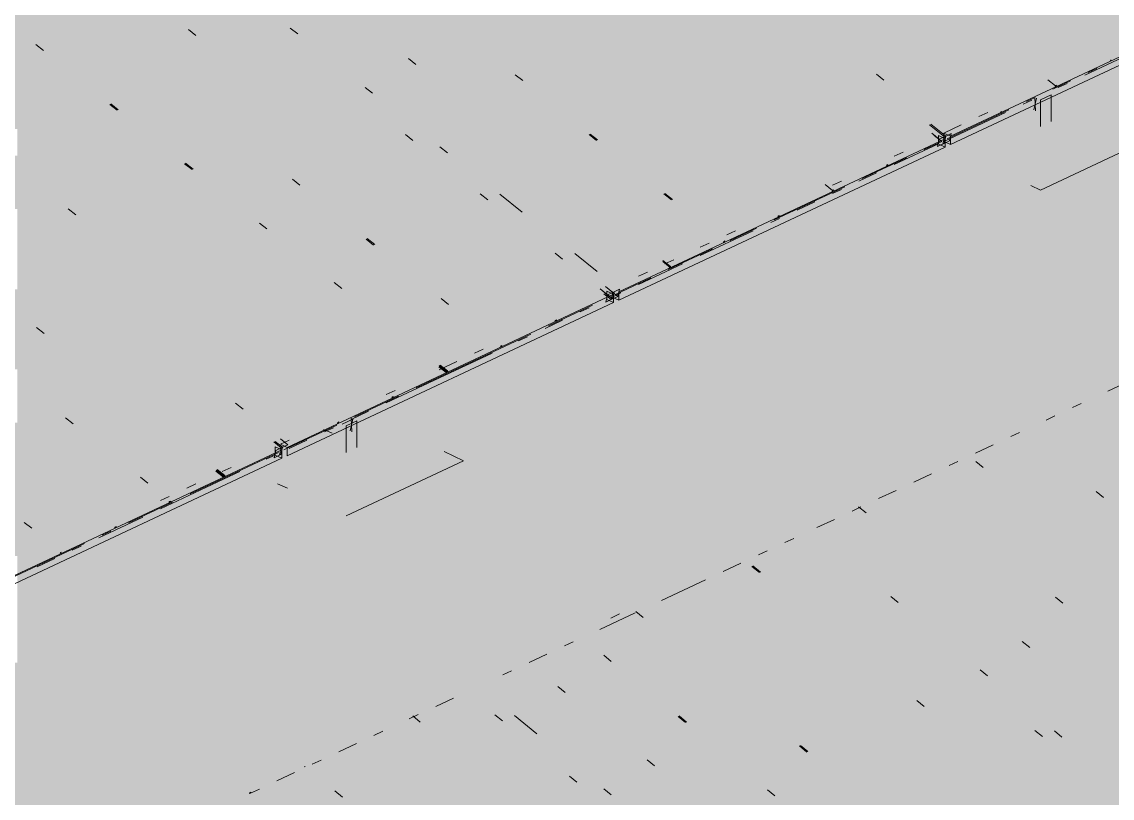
# Paper-space layout '03 3D Building and Roof' of a CAD drawing. Header units: millimetres. Extents: x 5 to 415, y 5 to 292.
# Drawn here: x 217.35 to 224.16, y 235.65 to 240.5 of the extents above; entities that cross this region are included whole.
import ezdxf

# ---------------------------------------------------------------- set-up
doc = ezdxf.new("R2010")
doc.units = ezdxf.units.MM
doc.layers.add('EXISTING', color=7, linetype='Continuous')
doc.layers.add('IMAGES', color=7, linetype='Continuous')

# ---------------------------------------------------------------- blocks, each defined once
blk = doc.blocks.new('SHEET_03')
at = {"layer": 'EXISTING', "color": 250, "lineweight": 9}
for p, q in [((223.1481, 239.7886), (225.1845, 240.7447)), ((223.1481, 239.7366), (225.1845, 240.6926)), ((218.3928, 240.4548), (218.4395, 240.4177)), ((219.0744, 240.4274), (219.0277, 240.4644)), ((217.487, 240.3246), (217.4403, 240.3617)), ((219.8124, 240.2361), (219.7657, 240.2732)), ((223.987, 240.1696), (224.2622, 240.2988)), ((224.148, 240.2588), (224.1496, 240.266)), ((224.0079, 240.1858), (224.0629, 240.2117)), ((220.4789, 240.136), (220.4322, 240.173)), ((222.7328, 240.1386), (222.6861, 240.1756)), ((223.7568, 240.1406), (223.8036, 240.1036)), ((223.7877, 240.0825), (223.8978, 240.1341)), ((223.8219, 240.0921), (223.877, 240.1179)), ((219.5417, 240.0566), (219.4949, 240.0937)), ((223.7107, 240.015), (223.7774, 240.0463)), ((223.7774, 239.8798), (223.7774, 240.0463)), ((223.8036, 240.1036), (223.8019, 240.0963)), ((223.8019, 240.0963), (223.8086, 240.0994)), ((223.8102, 240.1067), (223.8036, 240.1036)), ((223.8086, 240.0994), (223.8102, 240.1067)), ((217.9009, 239.9878), (217.9476, 239.9507)), ((217.9543, 239.9539), (217.9075, 239.9909)), ((223.6018, 239.9887), (223.6568, 240.0145)), ((223.6226, 240.0049), (223.6776, 240.0308)), ((223.6857, 240.0254), (223.669, 239.9527)), ((223.6759, 240.0313), (223.6788, 239.9467)), ((223.7107, 240.015), (223.7107, 239.8485)), ((223.1064, 239.7562), (223.4917, 239.937)), ((223.1273, 239.7724), (223.5125, 239.9533)), ((223.3816, 239.9374), (223.3266, 239.9116)), ((223.4642, 239.9442), (223.4625, 239.9369)), ((223.4625, 239.9369), (223.4692, 239.9401)), ((223.0182, 239.8595), (223.1116, 239.7853)), ((223.12, 239.7893), (223.0265, 239.8634)), ((223.2165, 239.8599), (223.1064, 239.8082)), ((219.747, 239.799), (219.7937, 239.7619)), ((220.8928, 239.7992), (220.9395, 239.7621)), ((220.9462, 239.7652), (220.8994, 239.8023)), ((221.0783, 238.8169), (223.1148, 239.773)), ((223.0316, 239.8068), (223.0783, 239.7697)), ((223.0939, 239.7567), (223.0472, 239.7938)), ((223.0783, 239.7697), (223.0678, 239.7242)), ((223.0731, 239.7925), (223.1148, 239.773)), ((223.0731, 239.7405), (223.0731, 239.7925)), ((223.12, 239.7893), (223.0783, 239.7697)), ((223.1116, 239.7853), (223.1012, 239.7399)), ((223.1064, 239.8082), (223.1064, 239.7562)), ((223.1481, 239.7886), (223.1064, 239.8082)), ((223.1095, 239.7438), (223.12, 239.7893)), ((223.1533, 239.8049), (223.1116, 239.7853)), ((223.1148, 239.773), (223.1148, 239.7209)), ((223.1429, 239.7595), (223.1533, 239.8049)), ((223.1481, 239.7366), (223.1481, 239.7886)), ((223.7107, 239.4522), (224.4441, 239.7965)), ((220.0089, 239.6859), (219.9622, 239.723)), ((221.0783, 238.7649), (223.1148, 239.7209)), ((222.7979, 239.6113), (223.0731, 239.7405)), ((222.9838, 239.7051), (223.0939, 239.7567)), ((223.0678, 239.7242), (223.1095, 239.7438)), ((223.1148, 239.7209), (223.0731, 239.7405)), ((223.1012, 239.7399), (223.1429, 239.7595)), ((223.1064, 239.7562), (223.1481, 239.7366)), ((222.5986, 239.5242), (222.8738, 239.6534)), ((222.8529, 239.6892), (222.7979, 239.6633)), ((218.3681, 239.6171), (218.4148, 239.58)), ((218.4215, 239.5831), (218.3748, 239.6202)), ((222.752, 239.6099), (222.7503, 239.6026)), ((222.7503, 239.6026), (222.757, 239.6057)), ((222.7587, 239.613), (222.752, 239.6099)), ((222.757, 239.6057), (222.7587, 239.613)), ((219.088, 239.483), (219.0412, 239.52)), ((222.4677, 239.5083), (222.4126, 239.4825)), ((222.5777, 239.508), (222.6878, 239.5596)), ((221.36, 239.4284), (221.4067, 239.3914)), ((221.4134, 239.3945), (221.3667, 239.4316)), ((222.0482, 239.2658), (222.4885, 239.4725)), ((222.3659, 239.4876), (222.4126, 239.4505)), ((222.4126, 239.4505), (222.4109, 239.4433)), ((222.4109, 239.4433), (222.4176, 239.4464)), ((222.4126, 239.4304), (222.4677, 239.4563)), ((222.4193, 239.4537), (222.4126, 239.4505)), ((222.4176, 239.4464), (222.4193, 239.4537)), ((223.6496, 239.4809), (223.7107, 239.4522)), ((220.2142, 239.4282), (220.261, 239.3912)), ((220.4762, 239.3152), (220.336, 239.4264)), ((222.1925, 239.3271), (222.3025, 239.3788)), ((217.6426, 239.3355), (217.6893, 239.2984)), ((222.0799, 239.2943), (222.0732, 239.2912)), ((222.0782, 239.2871), (222.0799, 239.2943)), ((218.8353, 239.2463), (218.8821, 239.2093)), ((222.0273, 239.2496), (222.0824, 239.2754)), ((222.0732, 239.2912), (222.0715, 239.2839)), ((222.0715, 239.2839), (222.0782, 239.2871)), ((221.587, 239.0429), (221.9173, 239.1979)), ((221.8072, 239.1982), (221.7522, 239.1724)), ((221.773, 239.1366), (221.9381, 239.2141)), ((219.5018, 239.1462), (219.5485, 239.1091)), ((219.5552, 239.1122), (219.5085, 239.1493)), ((221.6421, 239.1207), (221.587, 239.0949)), ((221.7338, 239.1319), (221.7321, 239.1246)), ((221.7321, 239.1246), (221.7388, 239.1277)), ((221.7405, 239.135), (221.7338, 239.1319)), ((221.7388, 239.1277), (221.7405, 239.135)), ((220.6815, 239.0575), (220.7282, 239.0204)), ((220.9434, 238.9444), (220.8032, 239.0557)), ((221.3877, 238.9557), (221.6629, 239.0849)), ((221.2018, 238.862), (221.477, 238.9912)), ((221.3994, 238.9684), (221.3527, 239.0055)), ((221.4011, 238.9757), (221.3543, 239.0127)), ((221.4219, 239.0174), (221.3669, 238.9915)), ((221.3944, 238.9725), (221.3927, 238.9652)), ((221.3927, 238.9652), (221.3994, 238.9684)), ((221.4011, 238.9757), (221.3944, 238.9725)), ((221.3994, 238.9684), (221.4011, 238.9757)), ((221.0575, 238.8007), (221.2776, 238.9041)), ((221.2568, 238.9399), (221.2018, 238.914)), ((219.3026, 238.8756), (219.3493, 238.8385)), ((220.9618, 238.8351), (221.0086, 238.798)), ((221.0242, 238.7851), (220.9774, 238.8221)), ((220.9952, 238.8507), (221.0419, 238.8136)), ((221.0033, 238.8209), (221.045, 238.8013)), ((221.0033, 238.7688), (221.0033, 238.8209)), ((221.0502, 238.8176), (221.0086, 238.798)), ((221.0264, 238.8248), (221.0731, 238.7878)), ((221.0398, 238.7721), (221.0502, 238.8176)), ((221.0836, 238.8332), (221.0419, 238.8136)), ((221.0731, 238.7878), (221.0836, 238.8332)), ((221.0783, 238.7649), (221.0783, 238.8169)), ((219.0086, 237.8452), (221.045, 238.8013)), ((219.0086, 237.7932), (221.045, 238.7493)), ((219.9691, 238.7754), (220.0158, 238.7384)), ((220.9847, 238.8053), (221.0314, 238.7682)), ((221.0398, 238.7721), (220.993, 238.8092)), ((221.0086, 238.798), (220.9981, 238.7525)), ((220.9981, 238.7525), (221.0398, 238.7721)), ((221.045, 238.7493), (221.0033, 238.7688)), ((221.0419, 238.8136), (221.0314, 238.7682)), ((221.0314, 238.7682), (221.0731, 238.7878)), ((221.0367, 238.7845), (221.0917, 238.8103)), ((221.0367, 238.7845), (221.0783, 238.7649)), ((221.045, 238.8013), (221.045, 238.7493)), ((220.6389, 238.6042), (220.9141, 238.7334)), ((220.8382, 238.6913), (220.8932, 238.7171)), ((220.6181, 238.5879), (220.7281, 238.6396)), ((220.6823, 238.6382), (220.6806, 238.6309)), ((220.6806, 238.6309), (220.6873, 238.634)), ((220.6889, 238.6413), (220.6823, 238.6382)), ((220.6873, 238.634), (220.6889, 238.6413)), ((217.4444, 238.5933), (217.4911, 238.5563)), ((219.8133, 238.2166), (220.5288, 238.5525)), ((220.3429, 238.4789), (220.3412, 238.4716)), ((220.3495, 238.482), (220.3429, 238.4789)), ((220.3478, 238.4747), (220.3495, 238.482)), ((220.4529, 238.5104), (220.508, 238.5363)), ((219.6274, 238.1228), (220.2878, 238.4329)), ((220.2328, 238.4591), (220.1777, 238.4333)), ((220.3412, 238.4716), (220.3478, 238.4747)), ((220.0018, 238.3122), (219.9551, 238.3493)), ((219.9567, 238.3566), (220.0035, 238.3195)), ((220.0677, 238.3816), (219.9576, 238.3299)), ((220.0084, 238.3154), (219.9617, 238.3524)), ((220.0101, 238.3226), (219.9634, 238.3597)), ((220.0035, 238.3195), (220.0018, 238.3122)), ((220.0018, 238.3122), (220.0084, 238.3154)), ((220.0101, 238.3226), (220.0035, 238.3195)), ((220.0084, 238.3154), (220.0101, 238.3226)), ((224.1304, 238.1969), (224.2955, 238.2744)), ((219.428, 238.0357), (219.7032, 238.1649)), ((219.6824, 238.2007), (219.6274, 238.1749)), ((219.664, 238.1602), (219.6624, 238.1529)), ((219.6624, 238.1529), (219.669, 238.156)), ((219.6707, 238.1633), (219.664, 238.1602)), ((219.669, 238.156), (219.6707, 238.1633)), ((218.7335, 238.084), (218.6867, 238.121)), ((219.4072, 238.0195), (219.5173, 238.0712)), ((223.9102, 238.0935), (223.9653, 238.1193)), ((217.6724, 237.9922), (217.6256, 238.0293)), ((219.3246, 238.0008), (219.323, 237.9936)), ((219.3313, 238.004), (219.3246, 238.0008)), ((219.3296, 237.9967), (219.3313, 238.004)), ((219.4184, 238.022), (219.3517, 237.9907)), ((219.3767, 237.9803), (219.4434, 238.0116)), ((219.4017, 237.9493), (219.4184, 238.022)), ((219.4115, 237.9434), (219.4086, 238.0279)), ((219.4434, 237.8451), (219.4434, 238.0116)), ((223.7451, 238.016), (223.8001, 238.0418)), ((218.9877, 237.829), (219.318, 237.984)), ((219.2897, 237.9349), (219.2347, 237.9578)), ((219.2421, 237.942), (219.2971, 237.9678)), ((219.323, 237.9936), (219.3296, 237.9967)), ((219.3767, 237.9803), (219.3767, 237.8138)), ((223.5249, 237.9126), (223.58, 237.9385)), ((218.9254, 237.879), (218.9721, 237.842)), ((218.9805, 237.8459), (218.9337, 237.8829)), ((219.0219, 237.8907), (218.9669, 237.8648)), ((219.0086, 237.8452), (218.9669, 237.8648)), ((219.0138, 237.8615), (218.9671, 237.8986)), ((219.0219, 237.8386), (219.132, 237.8903)), ((216.9388, 236.8736), (218.9752, 237.8296)), ((218.404, 237.555), (218.9544, 237.8134)), ((218.8785, 237.7713), (218.9336, 237.7971)), ((218.9388, 237.8263), (218.9283, 237.7809)), ((218.9283, 237.7809), (218.97, 237.8004)), ((218.9336, 237.8492), (218.9752, 237.8296)), ((218.9336, 237.7971), (218.9336, 237.8492)), ((218.9752, 237.7776), (218.9336, 237.7971)), ((218.9805, 237.8459), (218.9388, 237.8263)), ((218.9721, 237.842), (218.9617, 237.7965)), ((218.97, 237.8004), (218.9805, 237.8459)), ((219.0138, 237.8615), (218.9721, 237.842)), ((218.9752, 237.8296), (218.9752, 237.7776)), ((219.0086, 237.7932), (219.0086, 237.8452)), ((220.1101, 237.7618), (219.9879, 237.8192)), ((223.3048, 237.8093), (223.4149, 237.8609)), ((216.9388, 236.8215), (218.9752, 237.7776)), ((219.3767, 237.4175), (220.1101, 237.7618)), ((223.1397, 237.7318), (223.1947, 237.7576)), ((223.3536, 237.7193), (223.3071, 237.7575)), ((218.2181, 237.4612), (218.7134, 237.6938)), ((218.6108, 237.6592), (218.5641, 237.6963)), ((218.5658, 237.7036), (218.6125, 237.6665)), ((218.6175, 237.6624), (218.5708, 237.6994)), ((218.6192, 237.6696), (218.5724, 237.7067)), ((218.6584, 237.72), (218.6033, 237.6941)), ((218.6125, 237.6665), (218.6108, 237.6592)), ((218.6108, 237.6592), (218.6175, 237.6624)), ((218.6192, 237.6696), (218.6125, 237.6665)), ((218.6175, 237.6624), (218.6192, 237.6696)), ((222.9195, 237.6284), (223.0296, 237.6801)), ((218.1396, 237.6215), (218.0929, 237.6586)), ((218.4382, 237.6166), (218.3832, 237.5908)), ((218.9488, 237.6184), (219.01, 237.5897)), ((218.2731, 237.5391), (218.2181, 237.5133)), ((222.6994, 237.525), (222.8094, 237.5767)), ((224.058, 237.57), (224.1044, 237.5318)), ((218.0188, 237.3741), (218.2939, 237.5033)), ((218.2731, 237.5072), (218.2714, 237.4999)), ((218.2714, 237.4999), (218.2781, 237.503)), ((218.2798, 237.5103), (218.2731, 237.5072)), ((218.2781, 237.503), (218.2798, 237.5103)), ((222.5343, 237.4475), (222.5893, 237.4734)), ((222.5752, 237.4739), (222.6217, 237.4357)), ((217.8328, 237.2803), (218.108, 237.4095)), ((222.3141, 237.3442), (222.4242, 237.3958)), ((217.4141, 237.3399), (217.3673, 237.377)), ((217.8536, 237.2966), (217.9087, 237.3224)), ((217.9337, 237.3478), (217.932, 237.3405)), ((217.932, 237.3405), (217.9387, 237.3437)), ((217.9404, 237.3509), (217.9337, 237.3478)), ((217.9387, 237.3437), (217.9404, 237.3509)), ((222.1157, 237.251), (222.1707, 237.2768)), ((216.918, 236.8573), (217.7436, 237.2449)), ((217.5943, 237.1885), (217.5926, 237.1812)), ((217.601, 237.1916), (217.5943, 237.1885)), ((217.6677, 237.2028), (217.7227, 237.2287)), ((221.9505, 237.1735), (222.0056, 237.1993)), ((217.4475, 237.0995), (217.5576, 237.1512)), ((221.7304, 237.0701), (221.8405, 237.1218)), ((221.9095, 237.1013), (221.956, 237.0631)), ((221.9626, 237.0663), (221.9162, 237.1045)), ((221.3451, 236.8893), (221.6203, 237.0184)), ((222.8222, 236.876), (222.7757, 236.9142)), ((223.8504, 236.8726), (223.8039, 236.9108)), ((220.9598, 236.7084), (221.18, 236.8117)), ((221.0833, 236.8055), (221.0282, 236.7796)), ((221.1843, 236.8208), (221.2307, 236.7827)), ((220.7397, 236.605), (220.7947, 236.6309)), ((223.5972, 236.6337), (223.6437, 236.5955)), ((220.5195, 236.5017), (220.6296, 236.5533)), ((220.9842, 236.5469), (221.0307, 236.5088)), ((220.3544, 236.4242), (220.4095, 236.45)), ((223.3796, 236.4177), (223.3332, 236.4559)), ((220.7444, 236.3144), (220.6979, 236.3525)), ((219.9358, 236.2276), (220.0459, 236.2793)), ((222.9846, 236.2261), (222.9382, 236.2643)), ((219.7707, 236.1501), (219.8257, 236.176)), ((219.7933, 236.1678), (219.8398, 236.1296)), ((220.3058, 236.1746), (220.3522, 236.1364)), ((220.5666, 236.0571), (220.4272, 236.1716)), ((221.4488, 236.1651), (221.4952, 236.1269)), ((221.5019, 236.13), (221.4554, 236.1682)), ((219.5505, 236.0468), (219.6056, 236.0726)), ((223.6763, 236.077), (223.7227, 236.0388)), ((223.8442, 236.0359), (223.7977, 236.0741)), ((219.3304, 235.9434), (219.4405, 235.9951)), ((222.2063, 235.9807), (222.2527, 235.9425)), ((222.2594, 235.9457), (222.2129, 235.9838)), ((219.1653, 235.8659), (219.2203, 235.8917)), ((221.3019, 235.8561), (221.2554, 235.8943)), ((219.1145, 235.8492), (219.1212, 235.8523)), ((218.9451, 235.7625), (219.0552, 235.8142)), ((220.7703, 235.7927), (220.8168, 235.7545)), ((218.7733, 235.6826), (218.7751, 235.6898)), ((218.78, 235.6858), (218.7733, 235.6826)), ((218.7751, 235.6898), (218.7818, 235.6929)), ((218.78, 235.685), (218.8351, 235.7109)), ((218.7818, 235.6929), (218.78, 235.6858)), ((219.3534, 235.6613), (219.307, 235.6995)), ((221.0312, 235.6752), (220.9847, 235.7134)), ((222.0062, 235.7068), (222.0527, 235.6686))]:
    blk.add_line(p, q, dxfattribs=at)
at = {"layer": 'IMAGES', "color": 7}
for points in [[(222.6579, 240.3333), (222.8245, 240.3333), (222.6579, 240.8333), (222.8245, 240.8333)], [(216.659, 240.5), (218.6586, 240.5), (216.659, 240.6667), (218.6586, 240.6667)], [(218.6586, 240.5), (218.8253, 240.5), (218.6586, 240.6667), (218.8253, 240.6667)], [(218.8253, 240.5), (218.9919, 240.5), (218.8253, 240.6667), (218.9919, 240.6667)], [(218.9919, 240.5), (220.325, 240.5), (218.9919, 240.6667), (220.325, 240.6667)], [(220.325, 240.5), (220.4916, 240.5), (220.325, 240.6667), (220.4916, 240.6667)], [(220.4916, 240.5), (221.8247, 240.5), (220.4916, 240.6667), (221.8247, 240.6667)], [(221.8247, 240.5), (222.158, 240.5), (221.8247, 240.6667), (222.158, 240.6667)], [(222.158, 240.5), (222.6579, 240.5), (222.158, 240.6667), (222.6579, 240.6667)], [(222.8245, 240.5), (224.4909, 240.5), (222.8245, 240.6667), (224.4909, 240.6667)], [(216.4924, 240.3333), (217.8254, 240.3333), (216.4924, 240.5), (217.8254, 240.5)], [(217.8254, 240.3333), (217.9921, 240.3333), (217.8254, 240.5), (217.9921, 240.5)], [(217.9921, 240.3333), (222.158, 240.3333), (217.9921, 240.5), (222.158, 240.5)], [(222.158, 240.3333), (222.4912, 240.3333), (222.158, 240.5), (222.4912, 240.5)], [(222.4912, 240.3333), (222.6579, 240.3333), (222.4912, 240.5), (222.6579, 240.5)], [(222.8245, 240.3333), (223.1578, 240.3333), (222.8245, 240.5), (223.1578, 240.5)], [(223.1578, 240.3333), (223.3244, 240.3333), (223.1578, 240.5), (223.3244, 240.5)], [(223.3244, 240.3333), (223.8243, 240.3333), (223.3244, 240.5), (223.8243, 240.5)], [(223.8243, 240.3333), (223.991, 240.3333), (223.8243, 240.5), (223.991, 240.5)], [(223.991, 240.3333), (224.1576, 240.3333), (223.991, 240.5), (224.1576, 240.5)], [(224.1576, 240.3333), (224.4909, 240.3333), (224.1576, 240.5), (224.4909, 240.5)], [(217.1589, 240.1667), (218.492, 240.1667), (217.1589, 240.3333), (218.492, 240.3333)], [(218.492, 240.1667), (218.6586, 240.1667), (218.492, 240.3333), (218.6586, 240.3333)], [(218.6586, 240.1667), (218.9919, 240.1667), (218.6586, 240.3333), (218.9919, 240.3333)], [(218.9919, 240.1667), (219.1585, 240.1667), (218.9919, 240.3333), (219.1585, 240.3333)], [(219.1585, 240.1667), (219.3252, 240.1667), (219.1585, 240.3333), (219.3252, 240.3333)], [(219.3252, 240), (219.4918, 240), (219.3252, 240.3333), (219.4918, 240.3333)], [(219.4918, 240.1667), (220.1583, 240.1667), (219.4918, 240.3333), (220.1583, 240.3333)], [(220.1583, 240.1667), (220.325, 240.1667), (220.1583, 240.3333), (220.325, 240.3333)], [(220.325, 240.1667), (222.3246, 240.1667), (220.325, 240.3333), (222.3246, 240.3333)], [(222.3246, 240.1667), (222.4912, 240.1667), (222.3246, 240.3333), (222.4912, 240.3333)], [(222.4912, 240.1667), (222.9911, 240.1667), (222.4912, 240.3333), (222.9911, 240.3333)], [(222.9911, 240.1667), (223.1578, 240.1667), (222.9911, 240.3333), (223.1578, 240.3333)], [(223.1578, 240.1667), (223.8243, 240.1667), (223.1578, 240.3333), (223.8243, 240.3333)], [(223.8243, 240.1667), (224.1576, 240.1667), (223.8243, 240.3333), (224.1576, 240.3333)], [(224.1576, 240.1667), (224.4909, 240.1667), (224.1576, 240.3333), (224.4909, 240.3333)], [(216.1591, 240), (217.6588, 240), (216.1591, 240.1667), (217.6588, 240.1667)], [(217.6588, 240), (217.8254, 240), (217.6588, 240.1667), (217.8254, 240.1667)], [(217.8254, 240), (218.3253, 240), (217.8254, 240.1667), (218.3253, 240.1667)], [(218.3253, 240), (218.492, 240), (218.3253, 240.1667), (218.492, 240.1667)], [(218.492, 240), (219.3252, 240), (218.492, 240.1667), (219.3252, 240.1667)], [(219.4918, 240), (221.9913, 240), (219.4918, 240.1667), (221.9913, 240.1667)], [(221.9913, 240), (222.158, 240), (221.9913, 240.1667), (222.158, 240.1667)], [(222.158, 240), (222.6579, 240), (222.158, 240.1667), (222.6579, 240.1667)], [(222.6579, 240), (222.8245, 240), (222.6579, 240.1667), (222.8245, 240.1667)], [(222.8245, 240), (223.8243, 240), (222.8245, 240.1667), (223.8243, 240.1667)], [(223.8243, 240), (223.991, 240), (223.8243, 240.1667), (223.991, 240.1667)], [(223.991, 240), (224.1576, 240), (223.991, 240.1667), (224.1576, 240.1667)], [(224.1576, 240), (224.3242, 240), (224.1576, 240.1667), (224.3242, 240.1667)], [(216.9923, 239.8333), (217.4922, 239.8333), (216.9923, 240), (217.4922, 240)], [(217.4922, 239.8333), (217.6588, 239.8333), (217.4922, 240), (217.6588, 240)], [(217.6588, 239.8333), (219.6584, 239.8333), (217.6588, 240), (219.6584, 240)], [(219.6584, 239.8333), (219.8251, 239.8333), (219.6584, 240), (219.8251, 240)], [(219.8251, 239.8333), (220.6582, 239.8333), (219.8251, 240), (220.6582, 240)], [(220.6582, 239.8333), (220.8249, 239.8333), (220.6582, 240), (220.8249, 240)], [(220.8249, 239.8333), (221.1581, 239.8333), (220.8249, 240), (221.1581, 240)], [(221.1581, 239.8333), (221.3248, 239.8333), (221.1581, 240), (221.3248, 240)], [(221.3248, 239.8333), (222.6579, 239.8333), (221.3248, 240), (222.6579, 240)], [(222.6579, 239.8333), (222.9911, 239.8333), (222.6579, 240), (222.9911, 240)], [(222.9911, 239.8333), (223.1578, 239.8333), (222.9911, 240), (223.1578, 240)], [(223.1578, 239.8333), (223.3244, 239.8333), (223.1578, 240), (223.3244, 240)], [(223.3244, 239.8333), (224.1576, 239.8333), (223.3244, 240), (224.1576, 240)], [(224.1576, 239.8333), (224.3242, 239.8333), (224.1576, 240), (224.3242, 240)], [(217.3255, 239.6667), (217.4922, 239.6667), (217.3255, 239.8333), (217.4922, 239.8333)], [(217.4922, 239.6667), (218.1587, 239.6667), (217.4922, 239.8333), (218.1587, 239.8333)], [(218.1587, 239.6667), (218.3253, 239.6667), (218.1587, 239.8333), (218.3253, 239.8333)], [(218.3253, 239.6667), (219.8251, 239.6667), (218.3253, 239.8333), (219.8251, 239.8333)], [(219.8251, 239.5), (219.9917, 239.5), (219.8251, 239.8333), (219.9917, 239.8333)], [(219.9917, 239.5), (220.9915, 239.5), (219.9917, 239.8333), (220.9915, 239.8333)], [(220.9915, 239.5), (221.1581, 239.5), (220.9915, 239.8333), (221.1581, 239.8333)], [(221.1581, 239.6667), (222.4912, 239.6667), (221.1581, 239.8333), (222.4912, 239.8333)], [(222.4912, 239.5), (222.6579, 239.5), (222.4912, 239.8333), (222.6579, 239.8333)], [(222.6579, 239.6667), (222.8245, 239.6667), (222.6579, 239.8333), (222.8245, 239.8333)], [(222.8245, 239.6667), (223.1578, 239.6667), (222.8245, 239.8333), (223.1578, 239.8333)], [(223.1578, 239.6667), (224.4909, 239.6667), (223.1578, 239.8333), (224.4909, 239.8333)], [(217.1589, 239.5), (217.4922, 239.5), (217.1589, 239.6667), (217.4922, 239.6667)], [(217.4922, 239.5), (219.8251, 239.5), (217.4922, 239.6667), (219.8251, 239.6667)], [(221.1581, 239.5), (221.6581, 239.5), (221.1581, 239.6667), (221.6581, 239.6667)], [(221.6581, 239.5), (221.8247, 239.5), (221.6581, 239.6667), (221.8247, 239.6667)], [(221.8247, 239.5), (222.4912, 239.5), (221.8247, 239.6667), (222.4912, 239.6667)], [(222.6579, 239.5), (222.9911, 239.5), (222.6579, 239.6667), (222.9911, 239.6667)], [(222.9911, 239.5), (223.1578, 239.5), (222.9911, 239.6667), (223.1578, 239.6667)], [(223.1578, 239.5), (224.1576, 239.5), (223.1578, 239.6667), (224.1576, 239.6667)], [(224.1576, 239.5), (224.3242, 239.5), (224.1576, 239.6667), (224.3242, 239.6667)], [(217.1589, 239.3333), (219.1585, 239.3333), (217.1589, 239.5), (219.1585, 239.5)], [(219.1585, 239.3333), (219.3252, 239.3333), (219.1585, 239.5), (219.3252, 239.5)], [(219.3252, 239.3333), (222.158, 239.3333), (219.3252, 239.5), (222.158, 239.5)], [(222.158, 239.3333), (222.3246, 239.3333), (222.158, 239.5), (222.3246, 239.5)], [(222.3246, 239.3333), (222.6579, 239.3333), (222.3246, 239.5), (222.6579, 239.5)], [(222.6579, 239.3333), (222.8245, 239.3333), (222.6579, 239.5), (222.8245, 239.5)], [(222.8245, 239.3333), (222.9911, 239.3333), (222.8245, 239.5), (222.9911, 239.5)], [(222.9911, 239.3333), (223.1578, 239.3333), (222.9911, 239.5), (223.1578, 239.5)], [(223.1578, 239.3333), (223.3244, 239.3333), (223.1578, 239.5), (223.3244, 239.5)], [(223.3244, 239.3333), (223.491, 239.3333), (223.3244, 239.5), (223.491, 239.5)], [(223.491, 239.3333), (223.6577, 239.3333), (223.491, 239.5), (223.6577, 239.5)], [(223.6577, 239.3333), (223.8243, 239.3333), (223.6577, 239.5), (223.8243, 239.5)], [(223.8243, 239.3333), (223.991, 239.3333), (223.8243, 239.5), (223.991, 239.5)], [(223.991, 239.3333), (224.1576, 239.3333), (223.991, 239.5), (224.1576, 239.5)], [(224.1576, 239.3333), (224.3242, 239.3333), (224.1576, 239.5), (224.3242, 239.5)], [(217.3255, 239.1667), (217.6588, 239.1667), (217.3255, 239.3333), (217.6588, 239.3333)], [(217.6588, 239.1667), (217.9921, 239.1667), (217.6588, 239.3333), (217.9921, 239.3333)], [(217.9921, 239.1667), (219.8251, 239.1667), (217.9921, 239.3333), (219.8251, 239.3333)], [(219.8251, 239.1667), (219.9917, 239.1667), (219.8251, 239.3333), (219.9917, 239.3333)], [(219.9917, 239.1667), (220.325, 239.1667), (219.9917, 239.3333), (220.325, 239.3333)], [(220.325, 239.1667), (220.4916, 239.1667), (220.325, 239.3333), (220.4916, 239.3333)], [(220.4916, 239.1667), (221.4914, 239.1667), (220.4916, 239.3333), (221.4914, 239.3333)], [(221.4914, 239), (221.6581, 239), (221.4914, 239.3333), (221.6581, 239.3333)], [(221.6581, 239.1667), (221.9913, 239.1667), (221.6581, 239.3333), (221.9913, 239.3333)], [(221.9913, 239.1667), (222.158, 239.1667), (221.9913, 239.3333), (222.158, 239.3333)], [(222.158, 239.1667), (222.4912, 239.1667), (222.158, 239.3333), (222.4912, 239.3333)], [(222.4912, 239.1667), (222.6579, 239.1667), (222.4912, 239.3333), (222.6579, 239.3333)], [(222.6579, 239.1667), (222.9911, 239.1667), (222.6579, 239.3333), (222.9911, 239.3333)], [(222.9911, 239.1667), (223.1578, 239.1667), (222.9911, 239.3333), (223.1578, 239.3333)], [(223.1578, 239.1667), (223.3244, 239.1667), (223.1578, 239.3333), (223.3244, 239.3333)], [(223.3244, 239.1667), (223.491, 239.1667), (223.3244, 239.3333), (223.491, 239.3333)], [(223.491, 239.1667), (223.8243, 239.1667), (223.491, 239.3333), (223.8243, 239.3333)], [(223.8243, 239.1667), (223.991, 239.1667), (223.8243, 239.3333), (223.991, 239.3333)], [(223.991, 239.1667), (224.1576, 239.1667), (223.991, 239.3333), (224.1576, 239.3333)], [(224.1576, 239.1667), (225.8239, 239.1667), (224.1576, 239.3333), (225.8239, 239.3333)], [(217.3255, 239), (217.4922, 239), (217.3255, 239.1667), (217.4922, 239.1667)], [(217.4922, 239), (218.9919, 239), (217.4922, 239.1667), (218.9919, 239.1667)], [(218.9919, 239), (219.1585, 239), (218.9919, 239.1667), (219.1585, 239.1667)], [(219.1585, 239), (219.6584, 239), (219.1585, 239.1667), (219.6584, 239.1667)], [(219.6584, 239), (219.8251, 239), (219.6584, 239.1667), (219.8251, 239.1667)], [(219.8251, 239), (221.4914, 239), (219.8251, 239.1667), (221.4914, 239.1667)], [(221.6581, 239), (221.8247, 239), (221.6581, 239.1667), (221.8247, 239.1667)], [(221.8247, 239), (221.9913, 239), (221.8247, 239.1667), (221.9913, 239.1667)], [(221.9913, 239), (222.158, 239), (221.9913, 239.1667), (222.158, 239.1667)], [(222.158, 239), (222.3246, 239), (222.158, 239.1667), (222.3246, 239.1667)], [(222.3246, 239), (222.4912, 239), (222.3246, 239.1667), (222.4912, 239.1667)], [(222.4912, 239), (222.6579, 239), (222.4912, 239.1667), (222.6579, 239.1667)], [(222.6579, 239), (223.491, 239), (222.6579, 239.1667), (223.491, 239.1667)], [(223.491, 239), (223.8243, 239), (223.491, 239.1667), (223.8243, 239.1667)], [(223.8243, 239), (225.4907, 239), (223.8243, 239.1667), (225.4907, 239.1667)], [(217.3255, 238.8333), (217.6588, 238.8333), (217.3255, 239), (217.6588, 239)], [(217.6588, 238.8333), (218.1587, 238.8333), (217.6588, 239), (218.1587, 239)], [(218.1587, 238.8333), (218.3253, 238.8333), (218.1587, 239), (218.3253, 239)], [(218.3253, 238.8333), (220.1583, 238.8333), (218.3253, 239), (220.1583, 239)], [(220.1583, 238.8333), (220.4916, 238.8333), (220.1583, 239), (220.4916, 239)], [(220.4916, 238.8333), (220.8249, 238.8333), (220.4916, 239), (220.8249, 239)], [(220.8249, 238.8333), (220.9915, 238.8333), (220.8249, 239), (220.9915, 239)], [(220.9915, 238.6667), (221.1581, 238.6667), (220.9915, 239), (221.1581, 239)], [(221.1581, 238.8333), (221.3248, 238.8333), (221.1581, 239), (221.3248, 239)], [(221.3248, 238.8333), (221.4914, 238.8333), (221.3248, 239), (221.4914, 239)], [(221.4914, 238.8333), (221.6581, 238.8333), (221.4914, 239), (221.6581, 239)], [(221.6581, 238.8333), (221.8247, 238.8333), (221.6581, 239), (221.8247, 239)], [(221.8247, 238.8333), (221.9913, 238.8333), (221.8247, 239), (221.9913, 239)], [(221.9913, 238.8333), (222.158, 238.8333), (221.9913, 239), (222.158, 239)], [(222.158, 238.8333), (222.3246, 238.8333), (222.158, 239), (222.3246, 239)], [(222.3246, 238.8333), (224.9908, 238.8333), (222.3246, 239), (224.9908, 239)], [(215.1593, 238.6667), (217.6588, 238.6667), (215.1593, 238.8333), (217.6588, 238.8333)], [(217.6588, 238.6667), (217.8254, 238.6667), (217.6588, 238.8333), (217.8254, 238.8333)], [(217.8254, 238.6667), (217.9921, 238.6667), (217.8254, 238.8333), (217.9921, 238.8333)], [(217.9921, 238.6667), (218.1587, 238.6667), (217.9921, 238.8333), (218.1587, 238.8333)], [(218.1587, 238.6667), (218.3253, 238.6667), (218.1587, 238.8333), (218.3253, 238.8333)], [(218.3253, 238.6667), (219.3252, 238.6667), (218.3253, 238.8333), (219.3252, 238.8333)], [(219.3252, 238.6667), (219.6584, 238.6667), (219.3252, 238.8333), (219.6584, 238.8333)], [(219.6584, 238.6667), (220.6582, 238.6667), (219.6584, 238.8333), (220.6582, 238.8333)], [(220.6582, 238.6667), (220.9915, 238.6667), (220.6582, 238.8333), (220.9915, 238.8333)], [(221.1581, 238.6667), (221.3248, 238.6667), (221.1581, 238.8333), (221.3248, 238.8333)], [(221.3248, 238.6667), (221.4914, 238.6667), (221.3248, 238.8333), (221.4914, 238.8333)], [(221.4914, 238.6667), (221.9913, 238.6667), (221.4914, 238.8333), (221.9913, 238.8333)], [(221.9913, 238.6667), (224.6575, 238.6667), (221.9913, 238.8333), (224.6575, 238.8333)], [(216.9923, 238.5), (217.8254, 238.5), (216.9923, 238.6667), (217.8254, 238.6667)], [(217.8254, 238.5), (217.9921, 238.5), (217.8254, 238.6667), (217.9921, 238.6667)], [(217.9921, 238.5), (218.6586, 238.5), (217.9921, 238.6667), (218.6586, 238.6667)], [(218.6586, 238.5), (218.8253, 238.5), (218.6586, 238.6667), (218.8253, 238.6667)], [(218.8253, 238.5), (219.9917, 238.5), (218.8253, 238.6667), (219.9917, 238.6667)], [(219.9917, 238.5), (220.325, 238.5), (219.9917, 238.6667), (220.325, 238.6667)], [(220.325, 238.3333), (220.4916, 238.3333), (220.325, 238.6667), (220.4916, 238.6667)], [(220.4916, 238.5), (220.6582, 238.5), (220.4916, 238.6667), (220.6582, 238.6667)], [(220.6582, 238.5), (220.8249, 238.5), (220.6582, 238.6667), (220.8249, 238.6667)], [(220.8249, 238.5), (220.9915, 238.5), (220.8249, 238.6667), (220.9915, 238.6667)], [(220.9915, 238.5), (221.1581, 238.5), (220.9915, 238.6667), (221.1581, 238.6667)], [(221.1581, 238.5), (221.3248, 238.5), (221.1581, 238.6667), (221.3248, 238.6667)], [(221.3248, 238.5), (221.4914, 238.5), (221.3248, 238.6667), (221.4914, 238.6667)], [(221.4914, 238.5), (224.4909, 238.5), (221.4914, 238.6667), (224.4909, 238.6667)], [(215.6592, 238.3333), (217.4922, 238.3333), (215.6592, 238.5), (217.4922, 238.5)], [(217.4922, 238.3333), (217.6588, 238.3333), (217.4922, 238.5), (217.6588, 238.5)], [(217.6588, 238.3333), (218.1587, 238.3333), (217.6588, 238.5), (218.1587, 238.5)], [(218.1587, 238.3333), (218.3253, 238.3333), (218.1587, 238.5), (218.3253, 238.5)], [(218.3253, 238.3333), (219.8251, 238.3333), (218.3253, 238.5), (219.8251, 238.5)], [(219.8251, 238.3333), (220.325, 238.3333), (219.8251, 238.5), (220.325, 238.5)], [(220.4916, 238.3333), (220.8249, 238.3333), (220.4916, 238.5), (220.8249, 238.5)], [(220.8249, 238.3333), (221.1581, 238.3333), (220.8249, 238.5), (221.1581, 238.5)], [(221.1581, 238.3333), (223.991, 238.3333), (221.1581, 238.5), (223.991, 238.5)], [(223.991, 238.3333), (224.1576, 238.3333), (223.991, 238.5), (224.1576, 238.5)], [(224.1576, 238.3333), (224.3242, 238.3333), (224.1576, 238.5), (224.3242, 238.5)], [(217.3255, 238), (217.4922, 238), (217.3255, 238.3333), (217.4922, 238.3333)], [(217.4922, 238.1667), (218.1587, 238.1667), (217.4922, 238.3333), (218.1587, 238.3333)], [(218.1587, 238.1667), (218.492, 238.1667), (218.1587, 238.3333), (218.492, 238.3333)], [(218.492, 238.1667), (219.1585, 238.1667), (218.492, 238.3333), (219.1585, 238.3333)], [(219.1585, 238.1667), (219.3252, 238.1667), (219.1585, 238.3333), (219.3252, 238.3333)], [(219.3252, 238.1667), (219.6584, 238.1667), (219.3252, 238.3333), (219.6584, 238.3333)], [(219.6584, 238.1667), (219.9917, 238.1667), (219.6584, 238.3333), (219.9917, 238.3333)], [(219.9917, 238.1667), (220.1583, 238.1667), (219.9917, 238.3333), (220.1583, 238.3333)], [(220.1583, 238.1667), (220.325, 238.1667), (220.1583, 238.3333), (220.325, 238.3333)], [(220.325, 238.1667), (220.4916, 238.1667), (220.325, 238.3333), (220.4916, 238.3333)], [(220.4916, 238.1667), (220.6582, 238.1667), (220.4916, 238.3333), (220.6582, 238.3333)], [(220.6582, 238.1667), (220.8249, 238.1667), (220.6582, 238.3333), (220.8249, 238.3333)], [(220.8249, 238.1667), (223.6577, 238.1667), (220.8249, 238.3333), (223.6577, 238.3333)], [(223.6577, 238.1667), (223.8243, 238.1667), (223.6577, 238.3333), (223.8243, 238.3333)], [(223.8243, 238.1667), (223.991, 238.1667), (223.8243, 238.3333), (223.991, 238.3333)], [(223.991, 238.1667), (224.1576, 238.1667), (223.991, 238.3333), (224.1576, 238.3333)], [(224.1576, 238.1667), (224.3242, 238.1667), (224.1576, 238.3333), (224.3242, 238.3333)], [(217.4922, 238), (217.9921, 238), (217.4922, 238.1667), (217.9921, 238.1667)], [(217.9921, 238), (218.1587, 238), (217.9921, 238.1667), (218.1587, 238.1667)], [(218.1587, 238), (218.6586, 238), (218.1587, 238.1667), (218.6586, 238.1667)], [(218.6586, 238), (218.8253, 238), (218.6586, 238.1667), (218.8253, 238.1667)], [(218.8253, 238), (219.1585, 238), (218.8253, 238.1667), (219.1585, 238.1667)], [(219.1585, 238), (219.6584, 238), (219.1585, 238.1667), (219.6584, 238.1667)], [(219.6584, 238), (219.8251, 238), (219.6584, 238.1667), (219.8251, 238.1667)], [(219.8251, 237.8333), (219.9917, 237.8333), (219.8251, 238.1667), (219.9917, 238.1667)], [(219.9917, 238), (220.1583, 238), (219.9917, 238.1667), (220.1583, 238.1667)], [(220.1583, 238), (220.325, 238), (220.1583, 238.1667), (220.325, 238.1667)], [(220.325, 238), (220.4916, 238), (220.325, 238.1667), (220.4916, 238.1667)], [(220.4916, 238), (223.1578, 238), (220.4916, 238.1667), (223.1578, 238.1667)], [(223.1578, 238), (223.491, 238), (223.1578, 238.1667), (223.491, 238.1667)], [(223.491, 238), (223.6577, 238), (223.491, 238.1667), (223.6577, 238.1667)], [(223.6577, 238), (223.8243, 238), (223.6577, 238.1667), (223.8243, 238.1667)], [(223.8243, 238), (223.991, 238), (223.8243, 238.1667), (223.991, 238.1667)], [(223.991, 238), (224.4909, 238), (223.991, 238.1667), (224.4909, 238.1667)], [(216.1591, 237.8333), (218.6586, 237.8333), (216.1591, 238), (218.6586, 238)], [(218.6586, 237.8333), (219.3252, 237.8333), (218.6586, 238), (219.3252, 238)], [(219.3252, 237.8333), (219.8251, 237.8333), (219.3252, 238), (219.8251, 238)], [(219.9917, 237.8333), (220.1583, 237.8333), (219.9917, 238), (220.1583, 238)], [(220.1583, 237.8333), (220.325, 237.8333), (220.1583, 238), (220.325, 238)], [(220.325, 237.8333), (222.9911, 237.8333), (220.325, 238), (222.9911, 238)], [(222.9911, 237.8333), (223.1578, 237.8333), (222.9911, 238), (223.1578, 238)], [(223.1578, 237.8333), (223.3244, 237.8333), (223.1578, 238), (223.3244, 238)], [(223.3244, 237.8333), (223.491, 237.8333), (223.3244, 238), (223.491, 238)], [(223.491, 237.8333), (223.6577, 237.8333), (223.491, 238), (223.6577, 238)], [(223.6577, 237.6667), (223.8243, 237.6667), (223.6577, 238), (223.8243, 238)], [(223.8243, 237.8333), (224.4909, 237.8333), (223.8243, 238), (224.4909, 238)], [(215.9924, 237.6667), (217.8254, 237.6667), (215.9924, 237.8333), (217.8254, 237.8333)], [(217.8254, 237.6667), (217.9921, 237.6667), (217.8254, 237.8333), (217.9921, 237.8333)], [(217.9921, 237.6667), (218.492, 237.6667), (217.9921, 237.8333), (218.492, 237.8333)], [(218.492, 237.6667), (218.6586, 237.6667), (218.492, 237.8333), (218.6586, 237.8333)], [(218.6586, 237.6667), (218.8253, 237.6667), (218.6586, 237.8333), (218.8253, 237.8333)], [(218.8253, 237.6667), (218.9919, 237.6667), (218.8253, 237.8333), (218.9919, 237.8333)], [(218.9919, 237.6667), (220.1583, 237.6667), (218.9919, 237.8333), (220.1583, 237.8333)], [(220.1583, 237.6667), (220.325, 237.6667), (220.1583, 237.8333), (220.325, 237.8333)], [(220.325, 237.6667), (220.4916, 237.6667), (220.325, 237.8333), (220.4916, 237.8333)], [(220.4916, 237.6667), (222.4912, 237.6667), (220.4916, 237.8333), (222.4912, 237.8333)], [(222.4912, 237.6667), (222.6579, 237.6667), (222.4912, 237.8333), (222.6579, 237.8333)], [(222.6579, 237.6667), (222.9911, 237.6667), (222.6579, 237.8333), (222.9911, 237.8333)], [(222.9911, 237.6667), (223.1578, 237.6667), (222.9911, 237.8333), (223.1578, 237.8333)], [(223.1578, 237.6667), (223.3244, 237.6667), (223.1578, 237.8333), (223.3244, 237.8333)], [(223.3244, 237.6667), (223.6577, 237.6667), (223.3244, 237.8333), (223.6577, 237.8333)], [(223.8243, 237.6667), (224.3242, 237.6667), (223.8243, 237.8333), (224.3242, 237.8333)], [(217.1589, 237.5), (217.6588, 237.5), (217.1589, 237.6667), (217.6588, 237.6667)], [(217.6588, 237.5), (217.8254, 237.5), (217.6588, 237.6667), (217.8254, 237.6667)], [(217.8254, 237.5), (218.1587, 237.5), (217.8254, 237.6667), (218.1587, 237.6667)], [(218.1587, 237.5), (218.492, 237.5), (218.1587, 237.6667), (218.492, 237.6667)], [(218.492, 237.5), (218.8253, 237.5), (218.492, 237.6667), (218.8253, 237.6667)], [(218.8253, 237.5), (219.9917, 237.5), (218.8253, 237.6667), (219.9917, 237.6667)], [(219.9917, 237.5), (220.1583, 237.5), (219.9917, 237.6667), (220.1583, 237.6667)], [(220.1583, 237.5), (220.325, 237.5), (220.1583, 237.6667), (220.325, 237.6667)], [(220.325, 237.5), (222.3246, 237.5), (220.325, 237.6667), (222.3246, 237.6667)], [(222.3246, 237.5), (222.4912, 237.5), (222.3246, 237.6667), (222.4912, 237.6667)], [(222.4912, 237.5), (222.6579, 237.5), (222.4912, 237.6667), (222.6579, 237.6667)], [(222.6579, 237.5), (222.8245, 237.5), (222.6579, 237.6667), (222.8245, 237.6667)], [(222.8245, 237.5), (222.9911, 237.5), (222.8245, 237.6667), (222.9911, 237.6667)], [(222.9911, 237.5), (224.9908, 237.5), (222.9911, 237.6667), (224.9908, 237.6667)], [(216.9923, 237.3333), (217.8254, 237.3333), (216.9923, 237.5), (217.8254, 237.5)], [(217.8254, 237.3333), (218.1587, 237.3333), (217.8254, 237.5), (218.1587, 237.5)], [(218.1587, 237.3333), (218.3253, 237.3333), (218.1587, 237.5), (218.3253, 237.5)], [(218.3253, 237.3333), (218.492, 237.3333), (218.3253, 237.5), (218.492, 237.5)], [(218.492, 237.3333), (218.6586, 237.3333), (218.492, 237.5), (218.6586, 237.5)], [(218.6586, 237.3333), (218.8253, 237.3333), (218.6586, 237.5), (218.8253, 237.5)], [(218.8253, 237.3333), (218.9919, 237.3333), (218.8253, 237.5), (218.9919, 237.5)], [(218.9919, 237.3333), (219.1585, 237.3333), (218.9919, 237.5), (219.1585, 237.5)], [(219.1585, 237.3333), (219.6584, 237.3333), (219.1585, 237.5), (219.6584, 237.5)], [(219.6584, 237.3333), (219.8251, 237.3333), (219.6584, 237.5), (219.8251, 237.5)], [(219.8251, 237.3333), (219.9917, 237.3333), (219.8251, 237.5), (219.9917, 237.5)], [(219.9917, 237.3333), (220.1583, 237.3333), (219.9917, 237.5), (220.1583, 237.5)], [(220.1583, 237.3333), (221.8247, 237.3333), (220.1583, 237.5), (221.8247, 237.5)], [(221.8247, 237.1667), (221.9913, 237.1667), (221.8247, 237.5), (221.9913, 237.5)], [(221.9913, 237.3333), (222.3246, 237.3333), (221.9913, 237.5), (222.3246, 237.5)], [(222.3246, 237.3333), (222.4912, 237.3333), (222.3246, 237.5), (222.4912, 237.5)], [(222.4912, 237.3333), (222.6579, 237.3333), (222.4912, 237.5), (222.6579, 237.5)], [(222.6579, 237.3333), (222.8245, 237.3333), (222.6579, 237.5), (222.8245, 237.5)], [(222.8245, 237.3333), (224.1576, 237.3333), (222.8245, 237.5), (224.1576, 237.5)], [(224.1576, 237.3333), (224.3242, 237.3333), (224.1576, 237.5), (224.3242, 237.5)], [(216.9923, 237.1667), (217.4922, 237.1667), (216.9923, 237.3333), (217.4922, 237.3333)], [(217.4922, 237.1667), (217.8254, 237.1667), (217.4922, 237.3333), (217.8254, 237.3333)], [(217.8254, 237.1667), (217.9921, 237.1667), (217.8254, 237.3333), (217.9921, 237.3333)], [(217.9921, 237.1667), (218.1587, 237.1667), (217.9921, 237.3333), (218.1587, 237.3333)], [(218.1587, 237.1667), (218.3253, 237.1667), (218.1587, 237.3333), (218.3253, 237.3333)], [(218.3253, 237.1667), (219.1585, 237.1667), (218.3253, 237.3333), (219.1585, 237.3333)], [(219.1585, 237.1667), (219.4918, 237.1667), (219.1585, 237.3333), (219.4918, 237.3333)], [(219.4918, 237.1667), (219.6584, 237.1667), (219.4918, 237.3333), (219.6584, 237.3333)], [(219.6584, 237.1667), (219.8251, 237.1667), (219.6584, 237.3333), (219.8251, 237.3333)], [(219.8251, 237.1667), (219.9917, 237.1667), (219.8251, 237.3333), (219.9917, 237.3333)], [(219.9917, 237.1667), (221.4914, 237.1667), (219.9917, 237.3333), (221.4914, 237.3333)], [(221.4914, 237.1667), (221.6581, 237.1667), (221.4914, 237.3333), (221.6581, 237.3333)], [(221.6581, 237.1667), (221.8247, 237.1667), (221.6581, 237.3333), (221.8247, 237.3333)], [(221.9913, 237.1667), (222.158, 237.1667), (221.9913, 237.3333), (222.158, 237.3333)], [(222.158, 237.1667), (222.3246, 237.1667), (222.158, 237.3333), (222.3246, 237.3333)], [(222.3246, 237), (222.4912, 237), (222.3246, 237.3333), (222.4912, 237.3333)], [(222.4912, 237.1667), (222.6579, 237.1667), (222.4912, 237.3333), (222.6579, 237.3333)], [(222.6579, 237.1667), (222.8245, 237.1667), (222.6579, 237.3333), (222.8245, 237.3333)], [(222.8245, 237.1667), (224.8241, 237.1667), (222.8245, 237.3333), (224.8241, 237.3333)], [(217.3255, 237), (217.6588, 237), (217.3255, 237.1667), (217.6588, 237.1667)], [(217.6588, 237), (217.8254, 237), (217.6588, 237.1667), (217.8254, 237.1667)], [(217.8254, 237), (217.9921, 237), (217.8254, 237.1667), (217.9921, 237.1667)], [(217.9921, 237), (218.1587, 237), (217.9921, 237.1667), (218.1587, 237.1667)], [(218.1587, 237), (218.3253, 237), (218.1587, 237.1667), (218.3253, 237.1667)], [(218.3253, 237), (219.1585, 237), (218.3253, 237.1667), (219.1585, 237.1667)], [(219.1585, 237), (219.3252, 237), (219.1585, 237.1667), (219.3252, 237.1667)], [(219.3252, 237), (219.4918, 237), (219.3252, 237.1667), (219.4918, 237.1667)], [(219.4918, 237), (219.6584, 237), (219.4918, 237.1667), (219.6584, 237.1667)], [(219.6584, 237), (220.9915, 237), (219.6584, 237.1667), (220.9915, 237.1667)], [(220.9915, 237), (221.3248, 237), (220.9915, 237.1667), (221.3248, 237.1667)], [(221.3248, 237), (221.4914, 237), (221.3248, 237.1667), (221.4914, 237.1667)], [(221.4914, 237), (221.6581, 237), (221.4914, 237.1667), (221.6581, 237.1667)], [(221.6581, 237), (221.8247, 237), (221.6581, 237.1667), (221.8247, 237.1667)], [(221.8247, 237), (221.9913, 237), (221.8247, 237.1667), (221.9913, 237.1667)], [(221.9913, 237), (222.3246, 237), (221.9913, 237.1667), (222.3246, 237.1667)], [(222.4912, 237), (223.3244, 237), (222.4912, 237.1667), (223.3244, 237.1667)], [(223.3244, 237), (223.491, 237), (223.3244, 237.1667), (223.491, 237.1667)], [(223.491, 237), (225.6573, 237), (223.491, 237.1667), (225.6573, 237.1667)], [(217.3255, 236.8333), (217.4922, 236.8333), (217.3255, 237), (217.4922, 237)], [(217.4922, 236.8333), (217.6588, 236.8333), (217.4922, 237), (217.6588, 237)], [(217.6588, 236.8333), (217.8254, 236.8333), (217.6588, 237), (217.8254, 237)], [(217.8254, 236.8333), (217.9921, 236.8333), (217.8254, 237), (217.9921, 237)], [(217.9921, 236.8333), (220.8249, 236.8333), (217.9921, 237), (220.8249, 237)], [(220.8249, 236.8333), (220.9915, 236.8333), (220.8249, 237), (220.9915, 237)], [(220.9915, 236.8333), (221.3248, 236.8333), (220.9915, 237), (221.3248, 237)], [(221.3248, 236.8333), (221.4914, 236.8333), (221.3248, 237), (221.4914, 237)], [(221.4914, 236.8333), (222.158, 236.8333), (221.4914, 237), (222.158, 237)], [(222.158, 236.8333), (222.3246, 236.8333), (222.158, 237), (222.3246, 237)], [(222.3246, 236.8333), (223.1578, 236.8333), (222.3246, 237), (223.1578, 237)], [(223.1578, 236.8333), (223.3244, 236.8333), (223.1578, 237), (223.3244, 237)], [(223.3244, 236.8333), (223.491, 236.8333), (223.3244, 237), (223.491, 237)], [(223.491, 236.8333), (224.6575, 236.8333), (223.491, 237), (224.6575, 237)], [(217.3255, 236.6667), (217.4922, 236.6667), (217.3255, 236.8333), (217.4922, 236.8333)], [(217.4922, 236.6667), (217.6588, 236.6667), (217.4922, 236.8333), (217.6588, 236.8333)], [(217.6588, 236.6667), (220.4916, 236.6667), (217.6588, 236.8333), (220.4916, 236.8333)], [(220.4916, 236.6667), (220.6582, 236.6667), (220.4916, 236.8333), (220.6582, 236.8333)], [(220.6582, 236.6667), (220.8249, 236.6667), (220.6582, 236.8333), (220.8249, 236.8333)], [(220.8249, 236.6667), (220.9915, 236.6667), (220.8249, 236.8333), (220.9915, 236.8333)], [(220.9915, 236.6667), (221.1581, 236.6667), (220.9915, 236.8333), (221.1581, 236.8333)], [(221.1581, 236.6667), (222.6579, 236.6667), (221.1581, 236.8333), (222.6579, 236.8333)], [(222.6579, 236.6667), (222.8245, 236.6667), (222.6579, 236.8333), (222.8245, 236.8333)], [(222.8245, 236.6667), (222.9911, 236.6667), (222.8245, 236.8333), (222.9911, 236.8333)], [(222.9911, 236.6667), (223.8243, 236.6667), (222.9911, 236.8333), (223.8243, 236.8333)], [(223.8243, 236.6667), (223.991, 236.6667), (223.8243, 236.8333), (223.991, 236.8333)], [(223.991, 236.5), (226.1572, 236.5), (223.991, 236.8333), (226.1572, 236.8333)], [(217.3255, 236.5), (219.9917, 236.5), (217.3255, 236.6667), (219.9917, 236.6667)], [(219.9917, 236.5), (220.325, 236.5), (219.9917, 236.6667), (220.325, 236.6667)], [(220.325, 236.5), (220.4916, 236.5), (220.325, 236.6667), (220.4916, 236.6667)], [(220.4916, 236.5), (220.6582, 236.5), (220.4916, 236.6667), (220.6582, 236.6667)], [(220.6582, 236.5), (220.8249, 236.5), (220.6582, 236.6667), (220.8249, 236.6667)], [(220.8249, 236.5), (222.8245, 236.5), (220.8249, 236.6667), (222.8245, 236.6667)], [(222.8245, 236.5), (223.3244, 236.5), (222.8245, 236.6667), (223.3244, 236.6667)], [(223.3244, 236.3333), (223.6577, 236.3333), (223.3244, 236.6667), (223.6577, 236.6667)], [(223.6577, 236.5), (223.991, 236.5), (223.6577, 236.6667), (223.991, 236.6667)], [(216.9923, 236.3333), (219.6584, 236.3333), (216.9923, 236.5), (219.6584, 236.5)], [(219.6584, 236.3333), (219.8251, 236.3333), (219.6584, 236.5), (219.8251, 236.5)], [(219.8251, 236.3333), (219.9917, 236.3333), (219.8251, 236.5), (219.9917, 236.5)], [(219.9917, 236.3333), (220.1583, 236.3333), (219.9917, 236.5), (220.1583, 236.5)], [(220.1583, 236.3333), (220.325, 236.3333), (220.1583, 236.5), (220.325, 236.5)], [(220.325, 236.3333), (220.4916, 236.3333), (220.325, 236.5), (220.4916, 236.5)], [(220.4916, 236.3333), (220.9915, 236.3333), (220.4916, 236.5), (220.9915, 236.5)], [(220.9915, 236.3333), (221.3248, 236.3333), (220.9915, 236.5), (221.3248, 236.5)], [(221.3248, 236.3333), (223.1578, 236.3333), (221.3248, 236.5), (223.1578, 236.5)], [(223.1578, 236.3333), (223.3244, 236.3333), (223.1578, 236.5), (223.3244, 236.5)], [(223.6577, 236.3333), (223.8243, 236.3333), (223.6577, 236.5), (223.8243, 236.5)], [(223.8243, 236.3333), (223.991, 236.3333), (223.8243, 236.5), (223.991, 236.5)], [(223.991, 236.3333), (225.9906, 236.3333), (223.991, 236.5), (225.9906, 236.5)], [(216.659, 236.1667), (219.4918, 236.1667), (216.659, 236.3333), (219.4918, 236.3333)], [(219.4918, 236.1667), (219.6584, 236.1667), (219.4918, 236.3333), (219.6584, 236.3333)], [(219.6584, 236.1667), (219.8251, 236.1667), (219.6584, 236.3333), (219.8251, 236.3333)], [(219.8251, 236.1667), (219.9917, 236.1667), (219.8251, 236.3333), (219.9917, 236.3333)], [(219.9917, 236.1667), (220.1583, 236.1667), (219.9917, 236.3333), (220.1583, 236.3333)], [(220.1583, 236.1667), (221.8247, 236.1667), (220.1583, 236.3333), (221.8247, 236.3333)], [(221.8247, 236.1667), (221.9913, 236.1667), (221.8247, 236.3333), (221.9913, 236.3333)], [(221.9913, 236.1667), (223.3244, 236.1667), (221.9913, 236.3333), (223.3244, 236.3333)], [(223.3244, 236.1667), (223.6577, 236.1667), (223.3244, 236.3333), (223.6577, 236.3333)], [(223.6577, 236.1667), (224.4909, 236.1667), (223.6577, 236.3333), (224.4909, 236.3333)], [(216.1591, 236), (219.1585, 236), (216.1591, 236.1667), (219.1585, 236.1667)], [(219.1585, 236), (219.4918, 236), (219.1585, 236.1667), (219.4918, 236.1667)], [(219.4918, 236), (219.6584, 236), (219.4918, 236.1667), (219.6584, 236.1667)], [(219.6584, 236), (219.8251, 236), (219.6584, 236.1667), (219.8251, 236.1667)], [(219.8251, 236), (220.4916, 236), (219.8251, 236.1667), (220.4916, 236.1667)], [(220.4916, 236), (220.6582, 236), (220.4916, 236.1667), (220.6582, 236.1667)], [(220.6582, 236), (222.4912, 236), (220.6582, 236.1667), (222.4912, 236.1667)], [(222.4912, 236), (222.6579, 236), (222.4912, 236.1667), (222.6579, 236.1667)], [(222.6579, 236), (223.1578, 236), (222.6579, 236.1667), (223.1578, 236.1667)], [(223.1578, 236), (223.3244, 236), (223.1578, 236.1667), (223.3244, 236.1667)], [(223.3244, 236), (224.1576, 236), (223.3244, 236.1667), (224.1576, 236.1667)], [(224.1576, 236), (224.3242, 236), (224.1576, 236.1667), (224.3242, 236.1667)], [(215.9924, 235.8333), (218.6586, 235.8333), (215.9924, 236), (218.6586, 236)], [(218.6586, 235.8333), (218.9919, 235.8333), (218.6586, 236), (218.9919, 236)], [(218.9919, 235.8333), (219.1585, 235.8333), (218.9919, 236), (219.1585, 236)], [(219.1585, 235.8333), (219.3252, 235.8333), (219.1585, 236), (219.3252, 236)], [(219.3252, 235.8333), (219.4918, 235.8333), (219.3252, 236), (219.4918, 236)], [(219.4918, 235.8333), (220.6582, 235.8333), (219.4918, 236), (220.6582, 236)], [(220.6582, 235.6667), (220.8249, 235.6667), (220.6582, 236), (220.8249, 236)], [(220.8249, 235.8333), (221.6581, 235.8333), (220.8249, 236), (221.6581, 236)], [(221.6581, 235.8333), (221.8247, 235.8333), (221.6581, 236), (221.8247, 236)], [(221.8247, 235.8333), (222.3246, 235.8333), (221.8247, 236), (222.3246, 236)], [(222.3246, 235.8333), (222.4912, 235.8333), (222.3246, 236), (222.4912, 236)], [(222.4912, 235.8333), (223.8243, 235.8333), (222.4912, 236), (223.8243, 236)], [(223.8243, 235.8333), (223.991, 235.8333), (223.8243, 236), (223.991, 236)], [(223.991, 235.8333), (224.3242, 235.8333), (223.991, 236), (224.3242, 236)], [(216.1591, 235.6667), (218.3253, 235.6667), (216.1591, 235.8333), (218.3253, 235.8333)], [(218.3253, 235.6667), (218.492, 235.6667), (218.3253, 235.8333), (218.492, 235.8333)], [(218.492, 235.6667), (218.6586, 235.6667), (218.492, 235.8333), (218.6586, 235.8333)], [(218.6586, 235.6667), (218.8253, 235.6667), (218.6586, 235.8333), (218.8253, 235.8333)], [(218.8253, 235.6667), (218.9919, 235.6667), (218.8253, 235.8333), (218.9919, 235.8333)], [(218.9919, 235.6667), (219.1585, 235.6667), (218.9919, 235.8333), (219.1585, 235.8333)], [(219.1585, 235.6667), (219.6584, 235.6667), (219.1585, 235.8333), (219.6584, 235.8333)], [(219.6584, 235.6667), (219.8251, 235.6667), (219.6584, 235.8333), (219.8251, 235.8333)], [(219.8251, 235.6667), (220.6582, 235.6667), (219.8251, 235.8333), (220.6582, 235.8333)], [(220.8249, 235.6667), (223.991, 235.6667), (220.8249, 235.8333), (223.991, 235.8333)], [(223.991, 235.6667), (224.3242, 235.6667), (223.991, 235.8333), (224.3242, 235.8333)], [(216.1591, 235.5), (217.9921, 235.5), (216.1591, 235.6667), (217.9921, 235.6667)], [(217.9921, 235.5), (218.3253, 235.5), (217.9921, 235.6667), (218.3253, 235.6667)], [(218.3253, 235.5), (218.492, 235.5), (218.3253, 235.6667), (218.492, 235.6667)], [(218.492, 235.5), (218.6586, 235.5), (218.492, 235.6667), (218.6586, 235.6667)], [(218.6586, 235.5), (218.8253, 235.5), (218.6586, 235.6667), (218.8253, 235.6667)], [(218.8253, 235.5), (220.325, 235.5), (218.8253, 235.6667), (220.325, 235.6667)], [(220.325, 235.5), (220.4916, 235.5), (220.325, 235.6667), (220.4916, 235.6667)], [(220.4916, 235.5), (220.9915, 235.5), (220.4916, 235.6667), (220.9915, 235.6667)], [(220.9915, 235.5), (221.1581, 235.5), (220.9915, 235.6667), (221.1581, 235.6667)], [(221.1581, 235.5), (221.3248, 235.5), (221.1581, 235.6667), (221.3248, 235.6667)], [(221.3248, 235.5), (224.1576, 235.5), (221.3248, 235.6667), (224.1576, 235.6667)], [(224.1576, 235.5), (224.3242, 235.5), (224.1576, 235.6667), (224.3242, 235.6667)]]:
    blk.add_solid(points, dxfattribs=at)

psp = doc.layouts.new('03 3D Building and Roof')

# ---------------------------------------------------------------- block references
psp.add_blockref('SHEET_03', (0, 0))

doc.saveas('drawing.dxf')
